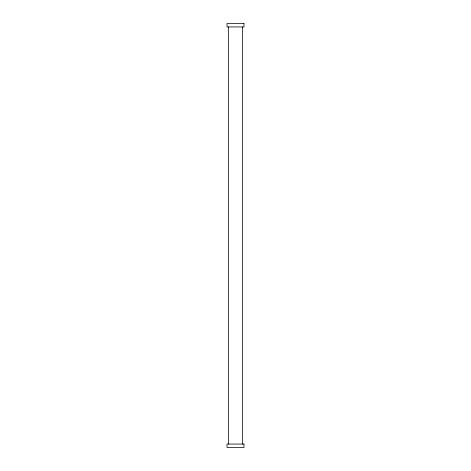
<?xml version="1.0" encoding="UTF-8"?>
<svg xmlns="http://www.w3.org/2000/svg" width="471" height="471" viewBox="0 0 471 471"><rect width="100%" height="100%" fill="white"/><g stroke="black" fill="none" stroke-linecap="round" stroke-linejoin="round"><path stroke-width="0.71" d="M242.642 26.941L242.642 444.059M228.358 26.941L228.358 444.059M243.978 23.55L227.022 23.55L227.022 26.941L243.978 26.941L243.978 23.55M243.978 444.059L227.022 444.059L227.022 447.45L243.978 447.45L243.978 444.059"/></g></svg>
